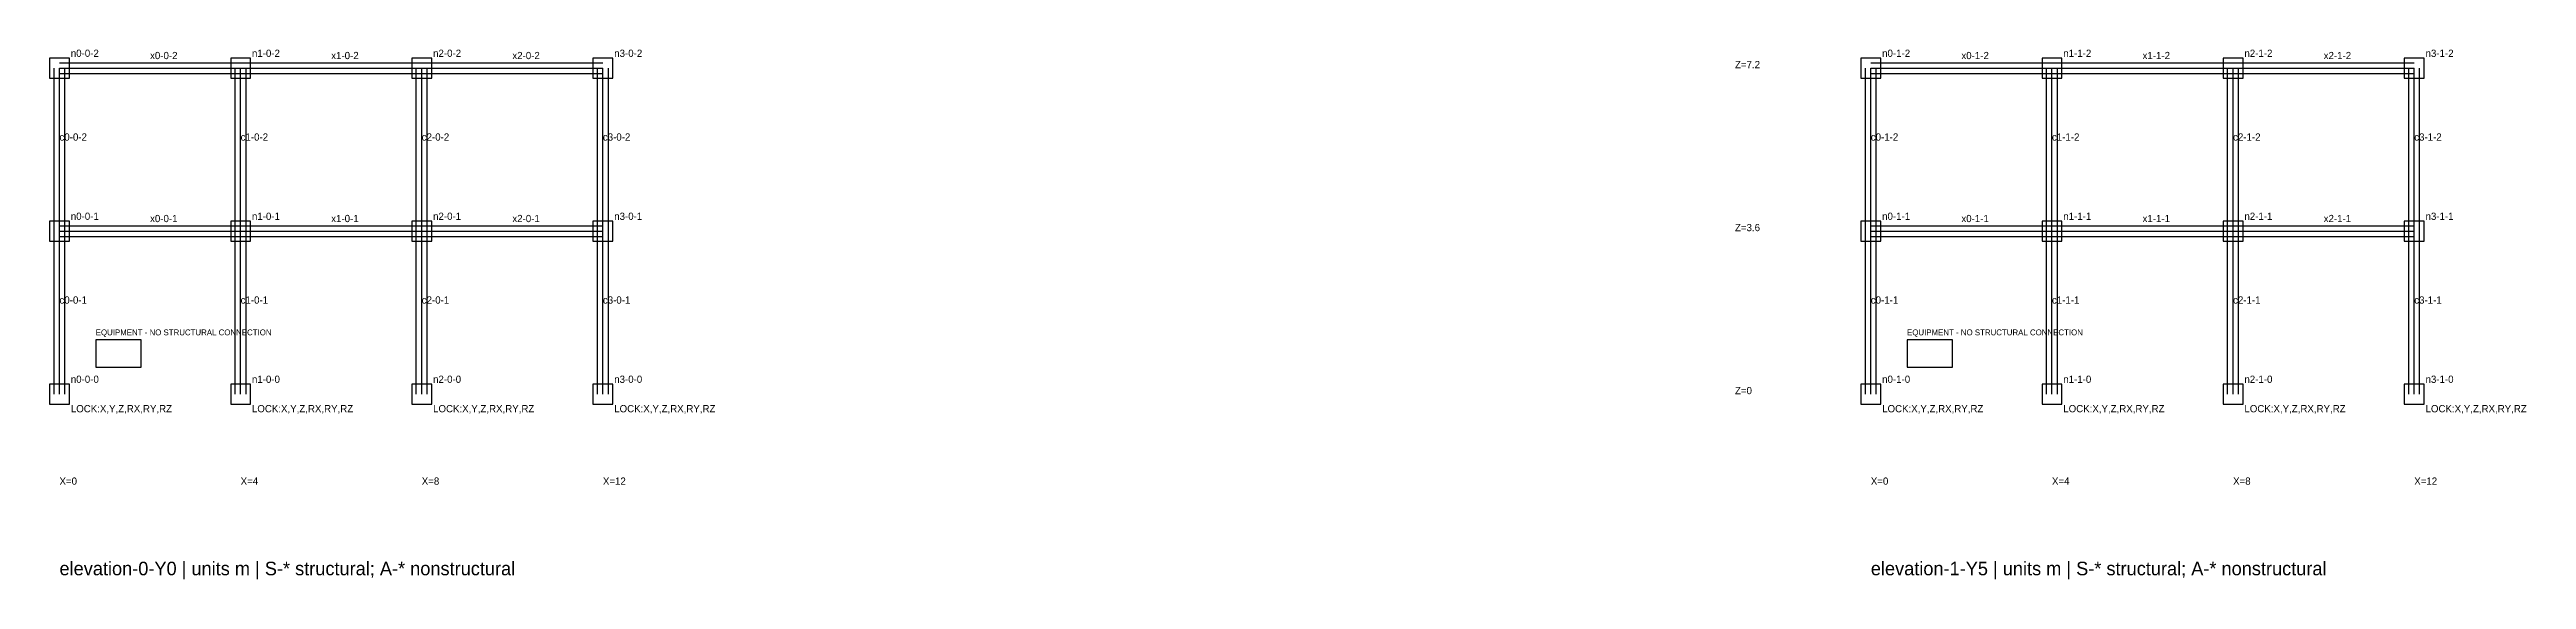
# Model space of a CAD drawing. Extents: x -3 to 372, y -46 to 10.
# Drawn here: x 119.8 to 174.5, y -4.1 to 7.6 of the extents above; entities that cross this region are included whole.
import ezdxf

# ---------------------------------------------------------------- set-up
doc = ezdxf.new("R2010")
doc.units = 0

msp = doc.modelspace()

# ---------------------------------------------------------------- linework, layer by layer
at = {"layer": 'A-COLUMN'}
for p, q in [((120.22, 7.42), (119.78, 7.42)), ((119.78, 7.42), (119.78, 6.98)), ((120.22, 6.98), (120.22, 7.42)), ((124.22, 7.42), (123.78, 7.42)), ((123.78, 7.42), (123.78, 6.98)), ((124.22, 6.98), (124.22, 7.42)), ((128.22, 7.42), (127.78, 7.42)), ((127.78, 7.42), (127.78, 6.98)), ((128.22, 6.98), (128.22, 7.42)), ((132.22, 7.42), (131.78, 7.42)), ((131.78, 7.42), (131.78, 6.98)), ((132.22, 6.98), (132.22, 7.42)), ((160.22, 7.42), (159.78, 7.42)), ((159.78, 7.42), (159.78, 6.98)), ((160.22, 6.98), (160.22, 7.42)), ((164.22, 7.42), (163.78, 7.42)), ((163.78, 7.42), (163.78, 6.98)), ((164.22, 6.98), (164.22, 7.42)), ((168.22, 7.42), (167.78, 7.42)), ((167.78, 7.42), (167.78, 6.98)), ((168.22, 6.98), (168.22, 7.42)), ((172.22, 7.42), (171.78, 7.42)), ((171.78, 7.42), (171.78, 6.98)), ((172.22, 6.98), (172.22, 7.42)), ((119.78, 6.98), (120.22, 6.98)), ((123.78, 6.98), (124.22, 6.98)), ((127.78, 6.98), (128.22, 6.98)), ((131.78, 6.98), (132.22, 6.98)), ((159.78, 6.98), (160.22, 6.98)), ((163.78, 6.98), (164.22, 6.98)), ((167.78, 6.98), (168.22, 6.98)), ((171.78, 6.98), (172.22, 6.98)), ((120.22, 3.82), (119.78, 3.82)), ((119.78, 3.82), (119.78, 3.38)), ((119.78, 3.38), (120.22, 3.38)), ((120.22, 3.38), (120.22, 3.82)), ((124.22, 3.82), (123.78, 3.82)), ((123.78, 3.82), (123.78, 3.38)), ((123.78, 3.38), (124.22, 3.38)), ((124.22, 3.38), (124.22, 3.82)), ((128.22, 3.82), (127.78, 3.82)), ((127.78, 3.82), (127.78, 3.38)), ((127.78, 3.38), (128.22, 3.38)), ((128.22, 3.38), (128.22, 3.82)), ((132.22, 3.82), (131.78, 3.82)), ((131.78, 3.82), (131.78, 3.38)), ((131.78, 3.38), (132.22, 3.38)), ((132.22, 3.38), (132.22, 3.82)), ((160.22, 3.82), (159.78, 3.82)), ((159.78, 3.82), (159.78, 3.38)), ((159.78, 3.38), (160.22, 3.38)), ((160.22, 3.38), (160.22, 3.82)), ((164.22, 3.82), (163.78, 3.82)), ((163.78, 3.82), (163.78, 3.38)), ((163.78, 3.38), (164.22, 3.38)), ((164.22, 3.38), (164.22, 3.82)), ((168.22, 3.82), (167.78, 3.82)), ((167.78, 3.82), (167.78, 3.38)), ((167.78, 3.38), (168.22, 3.38)), ((168.22, 3.38), (168.22, 3.82)), ((172.22, 3.82), (171.78, 3.82)), ((171.78, 3.82), (171.78, 3.38)), ((171.78, 3.38), (172.22, 3.38)), ((172.22, 3.38), (172.22, 3.82)), ((120.22, 0.22), (119.78, 0.22)), ((119.78, 0.22), (119.78, -0.22)), ((120.22, -0.22), (120.22, 0.22)), ((124.22, 0.22), (123.78, 0.22)), ((123.78, 0.22), (123.78, -0.22)), ((124.22, -0.22), (124.22, 0.22)), ((128.22, 0.22), (127.78, 0.22)), ((127.78, 0.22), (127.78, -0.22)), ((128.22, -0.22), (128.22, 0.22)), ((132.22, 0.22), (131.78, 0.22)), ((131.78, 0.22), (131.78, -0.22)), ((132.22, -0.22), (132.22, 0.22)), ((160.22, 0.22), (159.78, 0.22)), ((159.78, 0.22), (159.78, -0.22)), ((160.22, -0.22), (160.22, 0.22)), ((164.22, 0.22), (163.78, 0.22)), ((163.78, 0.22), (163.78, -0.22)), ((164.22, -0.22), (164.22, 0.22)), ((168.22, 0.22), (167.78, 0.22)), ((167.78, 0.22), (167.78, -0.22)), ((168.22, -0.22), (168.22, 0.22)), ((172.22, 0.22), (171.78, 0.22)), ((171.78, 0.22), (171.78, -0.22)), ((172.22, -0.22), (172.22, 0.22)), ((119.78, -0.22), (120.22, -0.22)), ((123.78, -0.22), (124.22, -0.22)), ((127.78, -0.22), (128.22, -0.22)), ((131.78, -0.22), (132.22, -0.22)), ((159.78, -0.22), (160.22, -0.22)), ((163.78, -0.22), (164.22, -0.22)), ((167.78, -0.22), (168.22, -0.22)), ((171.78, -0.22), (172.22, -0.22))]:
    msp.add_line(p, q, dxfattribs=at)
at = {"layer": 'A-EQUIPMENT'}
for p, q in [((121.8, 1.2), (120.8, 1.2)), ((120.8, 1.2), (120.8, 0.6)), ((121.8, 0.6), (121.8, 1.2)), ((161.8, 1.2), (160.8, 1.2)), ((160.8, 1.2), (160.8, 0.6)), ((161.8, 0.6), (161.8, 1.2)), ((120.8, 0.6), (121.8, 0.6)), ((160.8, 0.6), (161.8, 0.6))]:
    msp.add_line(p, q, dxfattribs=at)
at = {"layer": 'A-WALL'}
for p, q in [((119.88, 3.6), (119.88, 7.2)), ((120, 7.32), (124, 7.32)), ((120.12, 3.6), (120.12, 7.2)), ((123.88, 3.6), (123.88, 7.2)), ((124, 7.32), (128, 7.32)), ((124.12, 3.6), (124.12, 7.2)), ((127.88, 3.6), (127.88, 7.2)), ((128, 7.32), (132, 7.32)), ((128.12, 3.6), (128.12, 7.2)), ((131.88, 3.6), (131.88, 7.2)), ((132.12, 3.6), (132.12, 7.2)), ((159.88, 3.6), (159.88, 7.2)), ((160, 7.32), (164, 7.32)), ((160.12, 3.6), (160.12, 7.2)), ((163.88, 3.6), (163.88, 7.2)), ((164, 7.32), (168, 7.32)), ((164.12, 3.6), (164.12, 7.2)), ((167.88, 3.6), (167.88, 7.2)), ((168, 7.32), (172, 7.32)), ((168.12, 3.6), (168.12, 7.2)), ((171.88, 3.6), (171.88, 7.2)), ((172.12, 3.6), (172.12, 7.2)), ((120, 7.08), (124, 7.08)), ((124, 7.08), (128, 7.08)), ((128, 7.08), (132, 7.08)), ((160, 7.08), (164, 7.08)), ((164, 7.08), (168, 7.08)), ((168, 7.08), (172, 7.08)), ((119.88, 0), (119.88, 3.6)), ((120, 3.72), (124, 3.72)), ((120, 3.48), (124, 3.48)), ((120.12, 0), (120.12, 3.6)), ((123.88, 0), (123.88, 3.6)), ((124, 3.72), (128, 3.72)), ((124, 3.48), (128, 3.48)), ((124.12, 0), (124.12, 3.6)), ((127.88, 0), (127.88, 3.6)), ((128, 3.72), (132, 3.72)), ((128, 3.48), (132, 3.48)), ((128.12, 0), (128.12, 3.6)), ((131.88, 0), (131.88, 3.6)), ((132.12, 0), (132.12, 3.6)), ((159.88, 0), (159.88, 3.6)), ((160, 3.72), (164, 3.72)), ((160, 3.48), (164, 3.48)), ((160.12, 0), (160.12, 3.6)), ((163.88, 0), (163.88, 3.6)), ((164, 3.72), (168, 3.72)), ((164, 3.48), (168, 3.48)), ((164.12, 0), (164.12, 3.6)), ((167.88, 0), (167.88, 3.6)), ((168, 3.72), (172, 3.72)), ((168, 3.48), (172, 3.48)), ((168.12, 0), (168.12, 3.6)), ((171.88, 0), (171.88, 3.6)), ((172.12, 0), (172.12, 3.6))]:
    msp.add_line(p, q, dxfattribs=at)
at = {"layer": 'S-BEAM'}
for p, q in [((120, 7.2), (124, 7.2)), ((124, 7.2), (128, 7.2)), ((128, 7.2), (132, 7.2)), ((160, 7.2), (164, 7.2)), ((164, 7.2), (168, 7.2)), ((168, 7.2), (172, 7.2)), ((120, 3.6), (124, 3.6)), ((124, 3.6), (128, 3.6)), ((128, 3.6), (132, 3.6)), ((160, 3.6), (164, 3.6)), ((164, 3.6), (168, 3.6)), ((168, 3.6), (172, 3.6))]:
    msp.add_line(p, q, dxfattribs=at)
at = {"layer": 'S-COLUMN'}
for p, q in [((120, 3.6), (120, 7.2)), ((124, 3.6), (124, 7.2)), ((128, 3.6), (128, 7.2)), ((132, 3.6), (132, 7.2)), ((160, 3.6), (160, 7.2)), ((164, 3.6), (164, 7.2)), ((168, 3.6), (168, 7.2)), ((172, 3.6), (172, 7.2)), ((120, 0), (120, 3.6)), ((124, 0), (124, 3.6)), ((128, 0), (128, 3.6)), ((132, 0), (132, 3.6)), ((160, 0), (160, 3.6)), ((164, 0), (164, 3.6)), ((168, 0), (168, 3.6)), ((172, 0), (172, 3.6))]:
    msp.add_line(p, q, dxfattribs=at)

# ---------------------------------------------------------------- texts
at = {"layer": 'A-DIM'}
for s, p in [('Z=7.2', (157, 7.2)), ('Z=3.6', (157, 3.6)), ('Z=0', (157, 0)), ('X=0', (120, -2)), ('X=4', (124, -2)), ('X=8', (128, -2)), ('X=12', (132, -2)), ('X=0', (160, -2)), ('X=4', (164, -2)), ('X=8', (168, -2)), ('X=12', (172, -2))]:
    msp.add_text(s, height=0.16, dxfattribs=at).set_placement(p)
at = {"layer": 'A-EQUIPMENT-TAG'}
for p in [(120.8, 1.3), (160.8, 1.3)]:
    msp.add_text('EQUIPMENT - NO STRUCTURAL CONNECTION', height=0.13, dxfattribs=at).set_placement(p)
at = {"layer": 'A-SUPPORT'}
for p in [(120.25, -0.4), (124.25, -0.4), (128.25, -0.4), (132.25, -0.4), (160.25, -0.4), (164.25, -0.4), (168.25, -0.4), (172.25, -0.4)]:
    msp.add_text('LOCK:X,Y,Z,RX,RY,RZ', height=0.16, dxfattribs=at).set_placement(p)
at = {"layer": 'ANNOTATION'}
for s, p in [('elevation-0-Y0 | units m | S-* structural; A-* nonstructural', (120, -4)), ('elevation-1-Y5 | units m | S-* structural; A-* nonstructural', (160, -4))]:
    msp.add_text(s, height=0.3, dxfattribs=at).set_placement(p)
at = {"layer": 'S-MEMBER-TAG'}
for s, p in [('x0-0-2', (122, 7.4)), ('x1-0-2', (126, 7.4)), ('x2-0-2', (130, 7.4)), ('x0-1-2', (162, 7.4)), ('x1-1-2', (166, 7.4)), ('x2-1-2', (170, 7.4)), ('c0-0-2', (120, 5.6)), ('c1-0-2', (124, 5.6)), ('c2-0-2', (128, 5.6)), ('c3-0-2', (132, 5.6)), ('c0-1-2', (160, 5.6)), ('c1-1-2', (164, 5.6)), ('c2-1-2', (168, 5.6)), ('c3-1-2', (172, 5.6)), ('x0-0-1', (122, 3.8)), ('x1-0-1', (126, 3.8)), ('x2-0-1', (130, 3.8)), ('x0-1-1', (162, 3.8)), ('x1-1-1', (166, 3.8)), ('x2-1-1', (170, 3.8)), ('c0-0-1', (120, 2)), ('c1-0-1', (124, 2)), ('c2-0-1', (128, 2)), ('c3-0-1', (132, 2)), ('c0-1-1', (160, 2)), ('c1-1-1', (164, 2)), ('c2-1-1', (168, 2)), ('c3-1-1', (172, 2))]:
    msp.add_text(s, height=0.16, dxfattribs=at).set_placement(p)
at = {"layer": 'S-NODE-TAG'}
for s, p in [('n0-0-2', (120.25, 7.45)), ('n1-0-2', (124.25, 7.45)), ('n2-0-2', (128.25, 7.45)), ('n3-0-2', (132.25, 7.45)), ('n0-1-2', (160.25, 7.45)), ('n1-1-2', (164.25, 7.45)), ('n2-1-2', (168.25, 7.45)), ('n3-1-2', (172.25, 7.45)), ('n0-0-1', (120.25, 3.85)), ('n1-0-1', (124.25, 3.85)), ('n2-0-1', (128.25, 3.85)), ('n3-0-1', (132.25, 3.85)), ('n0-1-1', (160.25, 3.85)), ('n1-1-1', (164.25, 3.85)), ('n2-1-1', (168.25, 3.85)), ('n3-1-1', (172.25, 3.85)), ('n0-0-0', (120.25, 0.25)), ('n1-0-0', (124.25, 0.25)), ('n2-0-0', (128.25, 0.25)), ('n3-0-0', (132.25, 0.25)), ('n0-1-0', (160.25, 0.25)), ('n1-1-0', (164.25, 0.25)), ('n2-1-0', (168.25, 0.25)), ('n3-1-0', (172.25, 0.25))]:
    msp.add_text(s, height=0.16, dxfattribs=at).set_placement(p)

doc.saveas('drawing.dxf')
